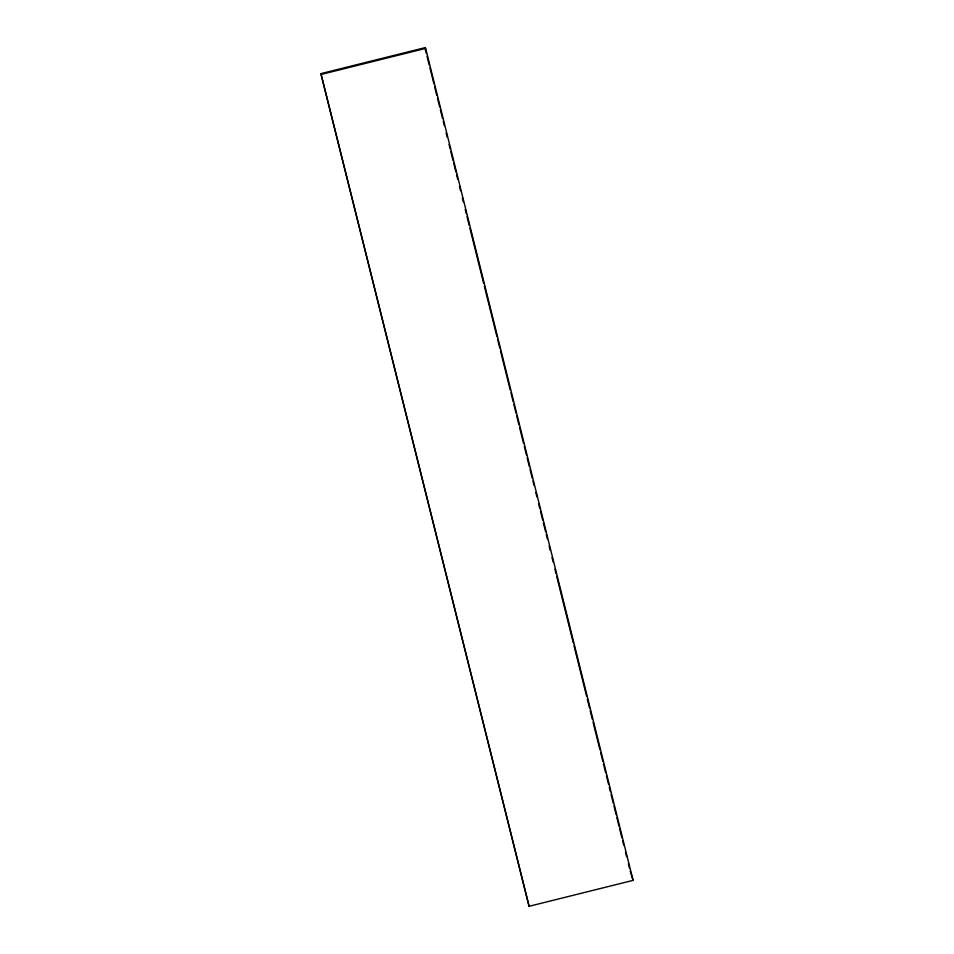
<?xml version="1.0" encoding="UTF-8"?>
<svg xmlns="http://www.w3.org/2000/svg" width="954" height="954" viewBox="0 0 954 954"><rect width="100%" height="100%" fill="white"/><g stroke="black" fill="none" stroke-linecap="round" stroke-linejoin="round"><path stroke-width="1.43" d="M320.902 73.637L424.912 47.7L425.651 48.38L633.098 880.363L529.088 906.3L320.902 73.637L529.088 906.3M321.653 74.317L425.651 48.38M633.098 880.363L630.189 871.026M424.912 47.7L426.343 53.484M427.07 56.369L429.228 65.039M429.944 67.925L433.915 83.809M434.63 86.695L436.789 95.364M437.516 98.25L439.675 106.92M440.39 109.805L442.549 118.475M443.276 121.361L444.349 125.701M446.15 132.916L447.235 137.257M449.036 144.471L450.121 148.812M450.837 151.698L452.995 160.367M453.722 163.253L455.881 171.923M456.596 174.809L457.681 179.137M459.482 186.364L460.555 190.693M462.356 197.919L463.441 202.248M465.242 209.475L466.327 213.803M467.043 216.701L469.201 225.359M469.928 228.256L483.606 283.135M484.334 286.033L496.939 336.583M497.654 339.469L499.813 348.138M500.54 351.024L510.259 390.031M510.974 392.917L513.145 401.586M513.86 404.472L516.019 413.142M516.746 416.027L518.904 424.697M519.62 427.583L523.579 443.467M524.306 446.365L526.465 455.022M527.18 457.92L529.351 466.578M530.066 469.475L532.225 478.133M532.952 481.031L534.025 485.359M535.826 492.586L536.911 496.915M538.712 504.141L539.785 508.47M540.513 511.356L542.671 520.025M543.386 522.911L545.557 531.581M546.272 534.467L547.357 538.807M549.158 546.022L550.231 550.363M552.032 557.577L553.117 561.918M554.918 569.133L555.991 573.473M556.719 576.359L573.282 642.805M573.998 645.691L586.603 696.241M587.33 699.139L589.489 707.796M590.204 710.694L592.374 719.352M593.09 722.25L599.935 749.689M600.65 752.575L602.809 761.244M603.536 764.13L605.695 772.8M606.41 775.685L608.58 784.355M609.296 787.241L610.381 791.581M611.097 794.467L613.255 803.137M613.982 806.023L616.141 814.692M616.856 817.578L619.015 826.247M619.742 829.133L621.901 837.803M622.616 840.689L623.701 845.017M625.502 852.244L626.587 856.573M628.388 863.799L629.461 868.128"/></g></svg>
